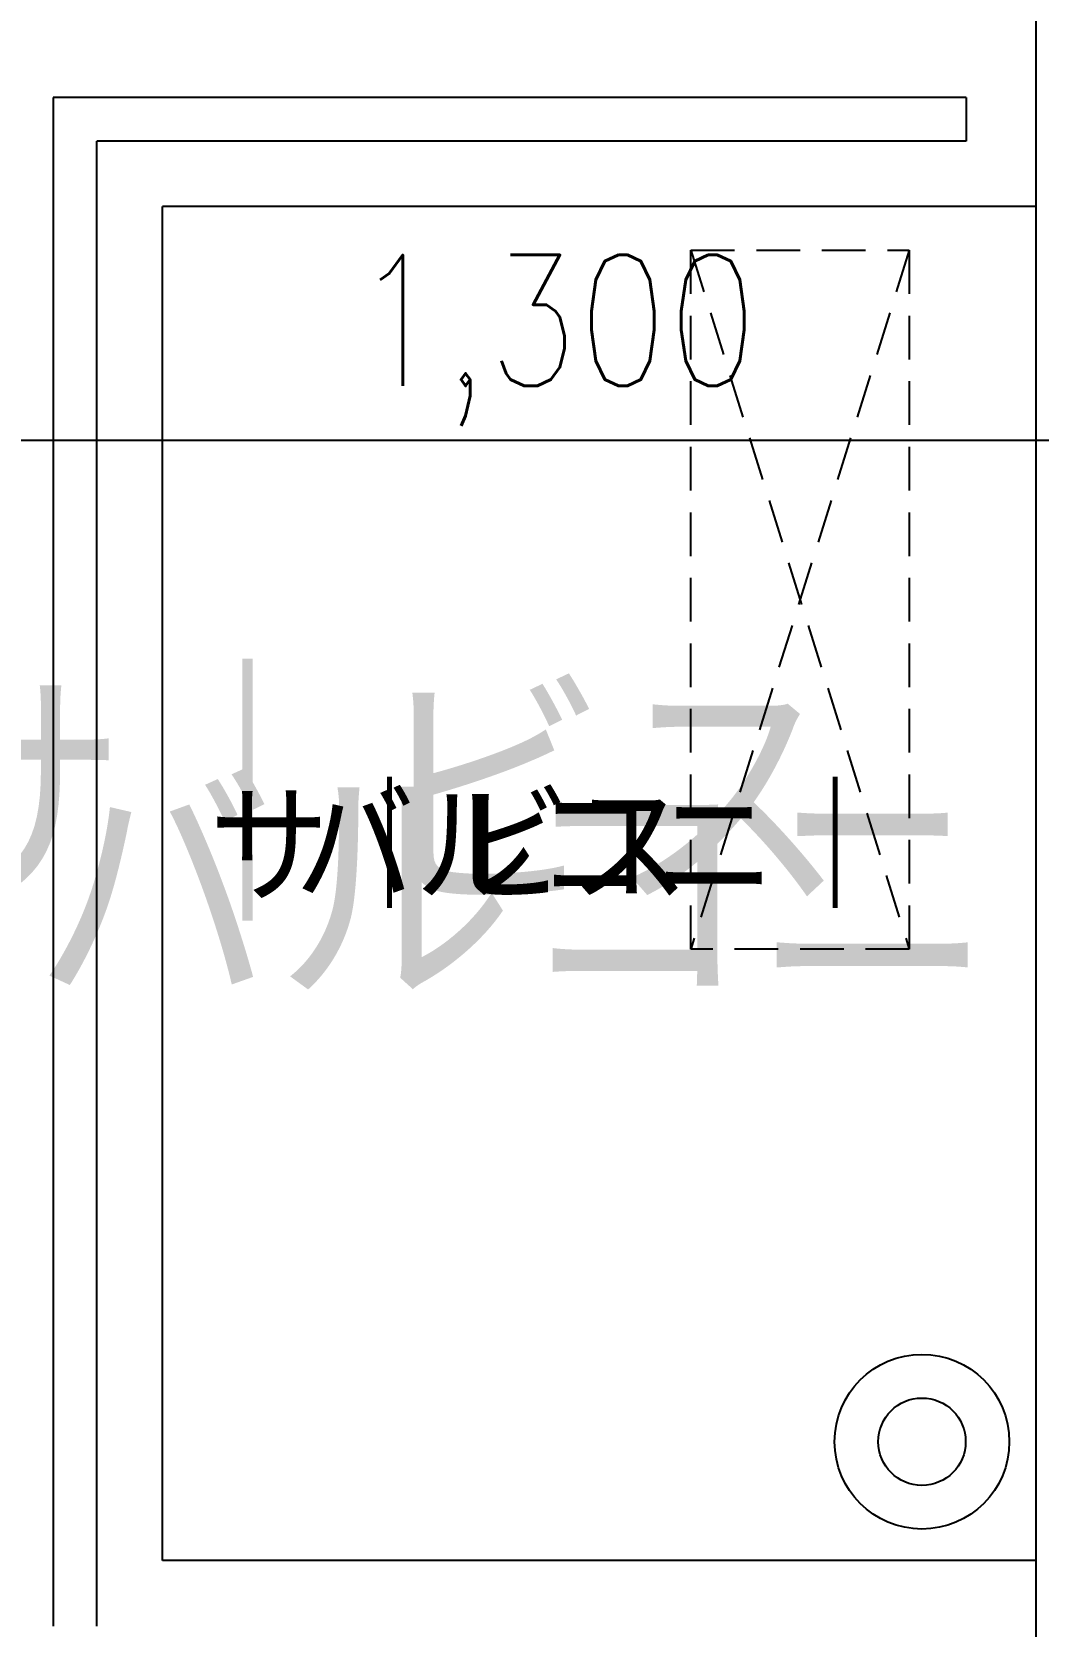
# Model space of a CAD drawing. Header units: millimetres. Extents: x 15495 to 166182, y -39946 to 18307.
# Drawn here: x 44491 to 45643, y 10906 to 12731 of the extents above; entities that cross this region are included whole.
import ezdxf
from ezdxf.enums import TextEntityAlignment as Align

# ---------------------------------------------------------------- set-up
doc = ezdxf.new("R2010")
doc.units = ezdxf.units.MM
doc.header["$LTSCALE"] = 1000
doc.linetypes.add('DASHED2', pattern=[0.375, 0.25, -0.125])
doc.layers.get('0').update_dxf_attribs({"linetype": 'CONTINUOUS'})
for name, color, linetype in [('K-A_EQP-50', 60, 'CONTINUOUS'), ('SF-A_ELSE-100', 6, 'CONTINUOUS'), ('SF-A_ELSE-50', 6, 'CONTINUOUS'), ('SF-A_EQP-50', 60, 'CONTINUOUS'), ('SF-E_DIM-50', 3, 'CONTINUOUS'), ('SF-E_TEXT-100', 3, 'CONTINUOUS'), ('SF-E_TEXT-50', 3, 'CONTINUOUS'), ('SF-F_FINI1-100', 190, 'CONTINUOUS'), ('SF-F_FINI1-50', 190, 'CONTINUOUS')]:
    doc.layers.add(name, color=color, linetype=linetype)
doc.styles.add('DIM', font='romans.shx', dxfattribs={"width": 0.8, "bigfont": 'bigfont.shx'})
doc.styles.add('TATE', font='TXT', dxfattribs={"height": 50, "bigfont": 'BIGFONT'})
doc.dimstyles.new('DIM50_3_3', dxfattribs={"dimscale": 50, "dimtxt": 3, "dimasz": 1, "dimexe": 0, "dimexo": 1, "dimgap": 0.5, "dimtad": 1, "dimdec": 1, "dimdsep": 46, "dimlunit": 6, "dimtxsty": 'DIM', "dimblk1": 'DOT', "dimblk2": 'DOT', "dimsah": 1, "dimcen": 1, "dimclrd": 256, "dimclre": 256, "dimclrt": 256, "dimadec": 0, "dimazin": 0, "dimtfac": 1, "dimtdec": 1, "dimtix": 1, "dimtmove": 2, "dimatfit": 3, "dimldrblk": 'DOT', "dimfxl": 1, "dimtvp": 0.833333, "dimtolj": 1, "dimarcsym": 0})

# ---------------------------------------------------------------- blocks, each defined once
blk = doc.blocks.new('SF-BLOCK_100')
at = {"layer": 'SF-A_ELSE-100'}
for p, q in [((14475, 12725), (14475, 10975)), ((15520, 12725), (14475, 12725)), ((15520, 12725), (15520, 12675)), ((14525, 10975), (14525, 12675)), ((15520, 12675), (14525, 12675)), ((14600, 11050), (14600, 12600)), ((15600, 12600), (14600, 12600)), ((15600, 11050), (14600, 11050))]:
    blk.add_line(p, q, dxfattribs=at)
blk.add_circle((15469.55, 11186.11), 100, dxfattribs=at)
at = {"layer": 'SF-F_FINI1-100'}
blk.add_line((15600, 13100), (15600, 10800), dxfattribs=at)
at = {"layer": 'SF-E_TEXT-100', "style": 'TATE'}
for s, p in [('サ｜ビス', (14834.92, 11932.5)), ('バルコニ｜', (15140.54, 11825))]:
    blk.add_text(s, height=250, dxfattribs=at).set_placement(p, align=Align.MIDDLE)
blk = doc.blocks.new('AC1OUT')
at = {"layer": 'K-A_EQP-50', "linetype": 'DASHED2', "ltscale": 0.2}
for p, q in [((0, 800), (250, 0)), ((250, 800), (0, 0)), ((0, 0), (0, 800)), ((0, 800), (250, 800)), ((250, 800), (250, 0)), ((250, 0), (0, 0))]:
    blk.add_line(p, q, dxfattribs=at)
blk = doc.blocks.new('DOT')
at = {"color": 0, "linetype": 'ByBlock'}
blk.add_line((-0.5, 0), (-1, 0), dxfattribs=at)
at = {"color": 0, "linetype": 'ByBlock', "const_width": 0.5}
blk.add_lwpolyline([(-0.25, 0, 1), (0.25, 0, 1)], format="xyb", close=True, dxfattribs=at)
blk = doc.blocks.new('*D161')
at = {"layer": 'SF-E_DIM-50', "lineweight": -2}
for p, q in [((45740.7, 12331.6), (45740.7, 12263.6)), ((44440.7, 12313.6), (44440.7, 12263.6)), ((44490.7, 12263.6), (45690.7, 12263.6))]:
    blk.add_line(p, q, dxfattribs=at)
at = {"layer": 'SF-E_DIM-50', "lineweight": -2, "xscale": 50, "yscale": 50, "zscale": 50, "rotation": 180}
blk.add_blockref('DOT', (44440.7, 12263.6), dxfattribs=at)
at = {"layer": 'SF-E_DIM-50', "lineweight": -2, "xscale": 50, "yscale": 50, "zscale": 50}
blk.add_blockref('DOT', (45740.7, 12263.6), dxfattribs=at)
at = {"layer": 'SF-E_DIM-50', "insert": (45090.7, 12377.9), "char_height": 150, "attachment_point": 5, "style": 'DIM'}
blk.add_mtext('\\A1;1,300', dxfattribs=at)
blk = doc.blocks.new('_DOT')
at = {"color": 0, "linetype": 'ByBlock'}
blk.add_line((-0.5, 0), (-1, 0), dxfattribs=at)
at = {"color": 0, "linetype": 'ByBlock', "const_width": 0.5}
blk.add_lwpolyline([(-0.25, 0, 1), (0.25, 0, 1)], format="xyb", close=True, dxfattribs=at)
blk = doc.blocks.new('SF-BLOCK_50')
at = {"layer": 'SF-A_ELSE-50'}
for p, q in [((14475, 12725), (14475, 10975)), ((15520, 12725), (14475, 12725)), ((15520, 12725), (15520, 12675)), ((14525, 10975), (14525, 12675)), ((15520, 12675), (14525, 12675)), ((14600, 11050), (14600, 12600)), ((15600, 12600), (14600, 12600)), ((15600, 11050), (14600, 11050))]:
    blk.add_line(p, q, dxfattribs=at)
for radius in [100, 50]:
    blk.add_circle((15469.55, 11186.11), radius, dxfattribs=at)
at = {"layer": 'SF-F_FINI1-50'}
blk.add_line((15600, 13100), (15600, 10800), dxfattribs=at)
at = {"layer": 'SF-A_EQP-50'}
blk.add_blockref('AC1OUT', (15205, 11750), dxfattribs=at)
at = {"layer": 'SF-E_TEXT-50', "style": 'TATE'}
for s, p in [('サ｜ビス', (14928.77, 11872.22)), ('バルコニ｜', (15095.19, 11872.22))]:
    blk.add_text(s, height=125, dxfattribs=at).set_placement(p, align=Align.MIDDLE)
at = {"layer": 'SF-E_DIM-50'}
dim = blk.add_linear_dim(base=(15700, 12332.57), p1=(14400, 12332.56), p2=(15700, 12450.58), dimstyle='DIM50_3_3', dxfattribs=at)
dim.commit()
dim.dimension.update_dxf_attribs({"geometry": '*D161', "text_midpoint": (15050, 12446.85), "insert": (-30040.71, 69)})

msp = doc.modelspace()

# ---------------------------------------------------------------- block references
for name in ['SF-BLOCK_100', 'SF-BLOCK_50']:
    msp.add_blockref(name, (30040.7, -69))

doc.saveas('drawing.dxf')
